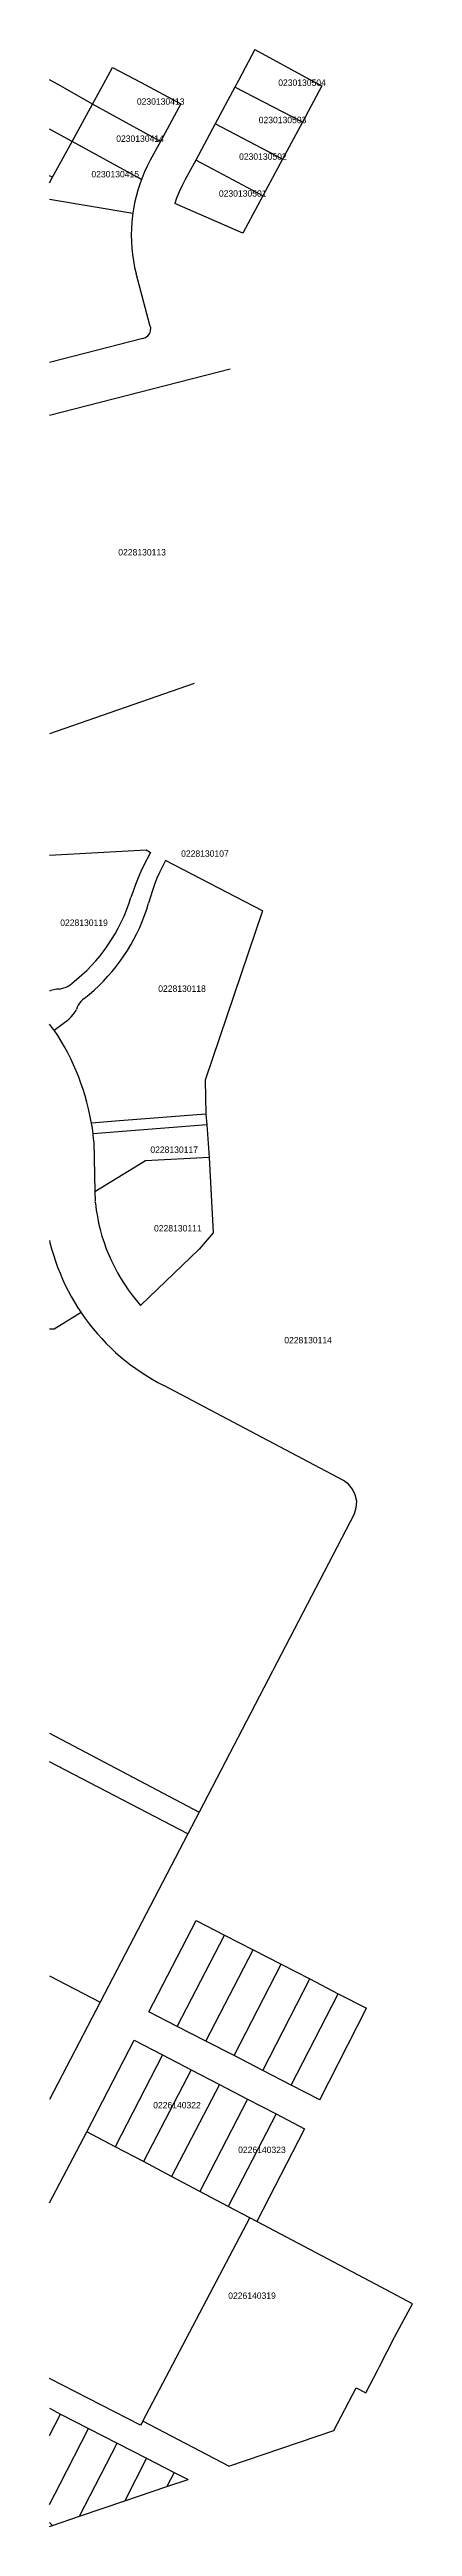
# Model space of a CAD drawing. Header units: inches. Extents: x 3124125 to 3124692, y 10090515 to 10094383.
import ezdxf

# ---------------------------------------------------------------- set-up
doc = ezdxf.new("R2010")
doc.units = ezdxf.units.IN
doc.header["$MEASUREMENT"] = 0
doc.layers.add('labels', color=10, linetype='Continuous')
doc.layers.add('parcels', color=10, linetype='Continuous')

msp = doc.modelspace()

# ---------------------------------------------------------------- linework, layer by layer
at = {"layer": 'parcels', "color": 7}
for p, q in [((3124445.916667, 10094383.166667), (3124420.166667, 10094335)), ((3124445.916667, 10094383.166667), (3124529.583333, 10094337.583333)), ((3124209.833333, 10094330.083333), (3124223.666667, 10094355.333333)), ((3124223.666667, 10094355.333333), (3124268.25, 10094331.5)), ((3124138.416667, 10094328.416667), (3124125, 10094335.75)), ((3124149.416667, 10094322.416667), (3124138.416667, 10094328.416667)), ((3124192.416667, 10094298.083333), (3124149.416667, 10094322.416667)), ((3124192.416667, 10094298.083333), (3124209.833333, 10094330.083333)), ((3124268.25, 10094331.5), (3124330.416667, 10094298.166667)), ((3124414.416667, 10094324.333333), (3124383.75, 10094267.083333)), ((3124420.166667, 10094335), (3124414.416667, 10094324.333333)), ((3124520.083333, 10094269.666667), (3124414.416667, 10094324.333333)), ((3124550.5, 10094326.25), (3124520.083333, 10094269.666667)), ((3124529.583333, 10094337.583333), (3124550.5, 10094326.25)), ((3124160.333333, 10094239.5), (3124192.416667, 10094298.083333)), ((3124298.333333, 10094239.333333), (3124192.416667, 10094298.083333)), ((3124330.416667, 10094298.166667), (3124298.333333, 10094239.333333)), ((3124383.75, 10094267.083333), (3124353.416667, 10094210.416667)), ((3124489.083333, 10094212.083333), (3124383.75, 10094267.083333)), ((3124520.083333, 10094269.666667), (3124489.083333, 10094212.083333)), ((3124160.333333, 10094239.5), (3124125, 10094258.833333)), ((3124129.75, 10094183.583333), (3124160.333333, 10094239.5)), ((3124268.75, 10094180.166667), (3124160.333333, 10094239.5)), ((3124298.333333, 10094239.333333), (3124282.416667, 10094210.166667)), ((3124129.75, 10094183.583333), (3124125, 10094186.083333)), ((3124353.416667, 10094210.416667), (3124337.166667, 10094180.166667)), ((3124380.166667, 10094196.25), (3124353.416667, 10094210.416667)), ((3124458.416667, 10094154.916667), (3124380.166667, 10094196.25)), ((3124489.083333, 10094212.083333), (3124458.416667, 10094154.916667)), ((3124125, 10094174.833333), (3124129.75, 10094183.583333)), ((3124125, 10094149.5), (3124255.25, 10094127.583333)), ((3124281.916667, 10093952.666667), (3124260.166667, 10094033.166667)), ((3124270.916667, 10093931.916667), (3124125, 10093894.333333)), ((3124125, 10093812.083333), (3124407.416667, 10093884.666667)), ((3124350.916667, 10093393.166667), (3124125, 10093314.25)), ((3124457.666667, 10093038.166667), (3124306.166667, 10093116.416667)), ((3124132.166667, 10092851.916667), (3124148.416667, 10092863.416667)), ((3124369.416667, 10092720.666667), (3124234.416667, 10092710.083333)), ((3124369.416667, 10092720.666667), (3124370.75, 10092704.083333)), ((3124234.416667, 10092710.083333), (3124190.5, 10092706.666667)), ((3124370.75, 10092704.083333), (3124193.083333, 10092689.666667)), ((3124194.416667, 10092677.916667), (3124195.916667, 10092599.416667)), ((3124370.75, 10092704.083333), (3124374.666667, 10092652.666667)), ((3124195.916667, 10092599.416667), (3124196.166667, 10092585.166667)), ((3124358.833333, 10092509.416667), (3124267.166667, 10092421.916667)), ((3124584.166667, 10092148.416667), (3124303.416667, 10092296.916667)), ((3124601.416667, 10092096.916667), (3124358.916667, 10091630.5)), ((3124125, 10091753.75), (3124358.916667, 10091630.5)), ((3124341.166667, 10091596.416667), (3124125, 10091709)), ((3124341.166667, 10091596.416667), (3124204.083333, 10091333.416667)), ((3124358.916667, 10091630.5), (3124341.166667, 10091596.416667)), ((3124324.666667, 10091295.833333), (3124398.416667, 10091438.5)), ((3124354.083333, 10091461.25), (3124398.416667, 10091438.5)), ((3124398.416667, 10091438.5), (3124443, 10091415.5)), ((3124369.416667, 10091272.833333), (3124443, 10091415.5)), ((3124443, 10091415.5), (3124487.083333, 10091392.75)), ((3124125, 10091375), (3124204.083333, 10091333.416667)), ((3124413.416667, 10091250.166667), (3124487.083333, 10091392.75)), ((3124458.083333, 10091227.166667), (3124531.666667, 10091369.833333)), ((3124487.083333, 10091392.75), (3124531.666667, 10091369.833333)), ((3124531.666667, 10091369.833333), (3124576.25, 10091346.833333)), ((3124204.083333, 10091333.416667), (3124125, 10091181.666667)), ((3124502.75, 10091204.166667), (3124576.25, 10091346.833333)), ((3124547.416667, 10091181.25), (3124620.333333, 10091324.166667)), ((3124576.25, 10091346.833333), (3124620.333333, 10091324.166667)), ((3124369.416667, 10091272.833333), (3124324.666667, 10091295.833333)), ((3124301.75, 10091251.166667), (3124227.583333, 10091107.916667)), ((3124301.75, 10091251.166667), (3124346.25, 10091228.083333)), ((3124413.416667, 10091250.166667), (3124369.416667, 10091272.833333)), ((3124458.083333, 10091227.166667), (3124413.416667, 10091250.166667)), ((3124346.25, 10091228.083333), (3124271.666667, 10091084.666667)), ((3124346.25, 10091228.083333), (3124390.666667, 10091205.083333)), ((3124502.75, 10091204.166667), (3124458.083333, 10091227.166667)), ((3124390.666667, 10091205.083333), (3124315.833333, 10091061.333333)), ((3124434.583333, 10091182.333333), (3124359.916667, 10091038)), ((3124390.666667, 10091205.083333), (3124434.583333, 10091182.333333)), ((3124434.583333, 10091182.333333), (3124479.083333, 10091159.166667)), ((3124547.416667, 10091181.25), (3124502.75, 10091204.166667)), ((3124125, 10091020.083333), (3124183.333333, 10091131.25)), ((3124227.583333, 10091107.916667), (3124183.333333, 10091131.25)), ((3124479.083333, 10091159.166667), (3124404.083333, 10091014.75)), ((3124523.583333, 10091136.083333), (3124448.833333, 10090991.166667)), ((3124479.083333, 10091159.166667), (3124523.583333, 10091136.083333)), ((3124271.666667, 10091084.666667), (3124227.583333, 10091107.916667)), ((3124315.833333, 10091061.333333), (3124271.666667, 10091084.666667)), ((3124359.916667, 10091038), (3124315.833333, 10091061.333333)), ((3124404.083333, 10091014.75), (3124359.916667, 10091038)), ((3124437.916667, 10090996.916667), (3124404.083333, 10091014.75)), ((3124270.666667, 10090679.166667), (3124437.916667, 10090996.916667)), ((3124448.833333, 10090991.166667), (3124437.916667, 10090996.916667)), ((3124634.166667, 10090893.333333), (3124448.833333, 10090991.166667)), ((3124692.166667, 10090862.666667), (3124634.166667, 10090893.333333)), ((3124664.666667, 10090811.416667), (3124692.166667, 10090862.666667)), ((3124640.583333, 10090764.833333), (3124664.666667, 10090811.416667)), ((3124267.333333, 10090672.833333), (3124125, 10090745.916667)), ((3124619.166667, 10090723.416667), (3124637.416667, 10090758.583333)), ((3124637.416667, 10090758.583333), (3124640.583333, 10090764.833333)), ((3124125, 10090699.416667), (3124142.416667, 10090690.416667)), ((3124125, 10090656.75), (3124142.416667, 10090690.416667)), ((3124141.416667, 10090581.666667), (3124185.916667, 10090668)), ((3124142.416667, 10090690.416667), (3124185.916667, 10090668)), ((3124185.916667, 10090668), (3124230.916667, 10090644.833333)), ((3124270.666667, 10090679.166667), (3124267.333333, 10090672.833333)), ((3124405.166667, 10090609.166667), (3124270.666667, 10090679.166667)), ((3124405.166667, 10090609.166667), (3124569.166667, 10090664.666667)), ((3124172, 10090530.75), (3124230.916667, 10090644.833333)), ((3124230.916667, 10090644.833333), (3124276.666667, 10090621.416667)), ((3124276.666667, 10090621.416667), (3124242.666667, 10090554.666667)), ((3124276.666667, 10090621.416667), (3124319.833333, 10090599.25)), ((3124319.833333, 10090599.25), (3124308.5, 10090577)), ((3124308.5, 10090577), (3124341.5, 10090588.166667)), ((3124319.833333, 10090599.25), (3124341.5, 10090588.166667)), ((3124125, 10090548.916667), (3124141.416667, 10090581.666667)), ((3124172, 10090530.75), (3124242.666667, 10090554.666667)), ((3124242.666667, 10090554.666667), (3124308.5, 10090577)), ((3124129.833333, 10090516.5), (3124125, 10090520.916667)), ((3124125, 10090514.833333), (3124129.833333, 10090516.5)), ((3124129.833333, 10090516.5), (3124172, 10090530.75))]:
    msp.add_line(p, q, dxfattribs=at)
for points in [[(3124282.416667, 10094210.166667), (3124277.75, 10094201.166667), (3124273.5, 10094191.916667), (3124269.583333, 10094182.583333), (3124268.75, 10094180.166667)], [(3124268.75, 10094180.166667), (3124266.083333, 10094173.083333), (3124263, 10094163.416667), (3124260.333333, 10094153.583333), (3124258, 10094143.75), (3124256.166667, 10094133.75), (3124255.25, 10094127.583333)], [(3124337.166667, 10094180.166667), (3124332.083333, 10094170.75), (3124327.583333, 10094161.083333), (3124323.666667, 10094151.083333), (3124320.916667, 10094142.583333)], [(3124458.416667, 10094154.916667), (3124426.916667, 10094096.416667), (3124320.916667, 10094142.583333)], [(3124255.25, 10094127.583333), (3124254.666667, 10094123.75), (3124253.583333, 10094113.666667), (3124253, 10094103.5), (3124252.75, 10094093.416667), (3124252.916667, 10094083.25), (3124253.583333, 10094073.166667), (3124254.583333, 10094063.083333), (3124256, 10094053), (3124257.916667, 10094043), (3124260.166667, 10094033.166667)], [(3124270.916667, 10093931.916667), (3124275.166667, 10093933.333333), (3124278.833333, 10093936), (3124281.5, 10093939.583333), (3124283, 10093943.833333), (3124283.166667, 10093948.333333), (3124281.916667, 10093952.666667)], [(3124125, 10093125.166667), (3124275.916667, 10093133.166667), (3124282.666667, 10093128.916667)], [(3124282.666667, 10093128.916667), (3124277.5, 10093119.25), (3124272.583333, 10093109.416667), (3124267.916667, 10093099.5), (3124263.583333, 10093089.5), (3124259.5, 10093079.333333), (3124255.666667, 10093069), (3124252.166667, 10093058.666667)], [(3124306.166667, 10093116.416667), (3124301.416667, 10093107.416667), (3124296.916667, 10093098.166667), (3124292.833333, 10093088.833333), (3124289.083333, 10093079.333333), (3124285.666667, 10093069.75), (3124282.583333, 10093060), (3124279.916667, 10093050.166667)], [(3124159.916667, 10092924.666667), (3124167.916667, 10092931.166667), (3124175.666667, 10092938), (3124183.166667, 10092945.083333), (3124190.416667, 10092952.416667), (3124197.333333, 10092960.083333), (3124204, 10092968), (3124210.333333, 10092976.166667), (3124216.333333, 10092984.583333), (3124222.083333, 10092993.166667), (3124227.416667, 10093002), (3124232.416667, 10093011), (3124237.083333, 10093020.25), (3124241.416667, 10093029.583333), (3124245.333333, 10093039.166667), (3124248.916667, 10093048.833333), (3124252.166667, 10093058.666667)], [(3124179.166667, 10092901.166667), (3124187.083333, 10092907.583333), (3124194.75, 10092914.25), (3124202.166667, 10092921.166667), (3124209.333333, 10092928.333333), (3124216.25, 10092935.75), (3124222.916667, 10092943.416667), (3124229.25, 10092951.333333), (3124235.416667, 10092959.416667), (3124241.25, 10092967.75), (3124246.75, 10092976.25), (3124252, 10092985), (3124257, 10092993.833333), (3124261.583333, 10093002.833333), (3124265.916667, 10093012.083333), (3124269.916667, 10093021.416667), (3124273.583333, 10093030.833333), (3124276.916667, 10093040.416667), (3124279.916667, 10093050.166667)], [(3124457.666667, 10093038.166667), (3124368, 10092773.5), (3124369.416667, 10092720.666667)], [(3124140.666667, 10092915.916667), (3124136.083333, 10092915.5), (3124131.583333, 10092914.583333), (3124127.083333, 10092913.416667), (3124125, 10092912.583333)], [(3124140.666667, 10092915.916667), (3124144.166667, 10092916.583333), (3124147.583333, 10092917.583333), (3124150.916667, 10092918.916667), (3124154.083333, 10092920.5), (3124157.083333, 10092922.5), (3124159.916667, 10092924.666667)], [(3124148.416667, 10092863.416667), (3124152.25, 10092866.166667), (3124155.833333, 10092869.25), (3124159.083333, 10092872.583333), (3124162.083333, 10092876.25), (3124164.833333, 10092880.083333), (3124167.166667, 10092884.166667)], [(3124179.166667, 10092901.166667), (3124176.5, 10092898.916667), (3124174.083333, 10092896.333333), (3124171.833333, 10092893.583333), (3124170, 10092890.583333), (3124168.416667, 10092887.416667), (3124167.166667, 10092884.166667)], [(3124132.166667, 10092851.916667), (3124129.083333, 10092855.25), (3124126.833333, 10092858.583333), (3124125, 10092861.25)], [(3124190.5, 10092706.666667), (3124190.166667, 10092708.75), (3124188.25, 10092718.916667), (3124186, 10092729), (3124183.416667, 10092739.083333), (3124180.583333, 10092749.083333), (3124177.5, 10092759), (3124174.166667, 10092768.833333), (3124170.583333, 10092778.5), (3124166.666667, 10092788.166667), (3124162.5, 10092797.666667), (3124158.083333, 10092807), (3124153.416667, 10092816.25), (3124148.5, 10092825.416667), (3124143.25, 10092834.416667), (3124137.833333, 10092843.25), (3124132.166667, 10092851.916667)], [(3124193.083333, 10092689.666667), (3124191.916667, 10092698.5), (3124190.5, 10092706.666667)], [(3124194.416667, 10092677.916667), (3124193.333333, 10092688.25), (3124193.083333, 10092689.666667)], [(3124374.666667, 10092652.666667), (3124274.916667, 10092647.416667), (3124195.916667, 10092599.416667)], [(3124374.666667, 10092652.666667), (3124380.75, 10092534.916667), (3124358.833333, 10092509.416667)], [(3124196.166667, 10092585.166667), (3124195.916667, 10092583.916667), (3124196.083333, 10092582.666667), (3124196.666667, 10092581.5)], [(3124196.666667, 10092581.5), (3124198, 10092570.75), (3124199.75, 10092560.5), (3124201.75, 10092550.25), (3124204.25, 10092540.166667), (3124207, 10092530.166667), (3124210.166667, 10092520.25), (3124213.666667, 10092510.416667), (3124217.583333, 10092500.833333), (3124221.75, 10092491.25), (3124226.333333, 10092481.916667), (3124231.25, 10092472.75), (3124236.416667, 10092463.75), (3124242, 10092454.916667), (3124247.833333, 10092446.333333), (3124254, 10092438), (3124260.416667, 10092429.833333), (3124267.166667, 10092421.916667)], [(3124125, 10092523.083333), (3124125.666667, 10092520.25), (3124128.25, 10092510.416667), (3124131.083333, 10092500.666667), (3124134.25, 10092491.083333), (3124137.666667, 10092481.5), (3124141.416667, 10092472.083333), (3124145.416667, 10092462.75), (3124149.666667, 10092453.5), (3124154.25, 10092444.416667), (3124159, 10092435.5), (3124164.083333, 10092426.666667), (3124169.416667, 10092418.083333), (3124174.25, 10092410.75)], [(3124174.25, 10092410.75), (3124132.166667, 10092384.916667), (3124125, 10092384.5)], [(3124174.25, 10092410.75), (3124175.083333, 10092409.583333), (3124180.916667, 10092401.25), (3124187, 10092393.166667), (3124193.333333, 10092385.166667), (3124199.833333, 10092377.416667), (3124206.666667, 10092369.916667), (3124213.666667, 10092362.5), (3124220.833333, 10092355.416667), (3124228.333333, 10092348.5), (3124235.916667, 10092341.75), (3124243.75, 10092335.333333), (3124251.75, 10092329.083333), (3124260, 10092323.083333), (3124268.333333, 10092317.333333), (3124276.916667, 10092311.833333), (3124285.583333, 10092306.583333), (3124294.416667, 10092301.583333), (3124303.416667, 10092296.916667)], [(3124601.416667, 10092096.916667), (3124604.25, 10092106.416667), (3124605.333333, 10092116.333333), (3124602.75, 10092126), (3124598.5, 10092134.916667), (3124592.166667, 10092142.583333), (3124584.166667, 10092148.416667)], [(3124324.666667, 10091295.833333), (3124280.083333, 10091318.75), (3124354.083333, 10091461.25)], [(3124183.333333, 10091131.25), (3124257.166667, 10091274.25), (3124301.75, 10091251.166667)], [(3124569.166667, 10090664.666667), (3124603.916667, 10090731.416667), (3124619.166667, 10090723.416667)]]:
    msp.add_lwpolyline(points, dxfattribs=at)

# ---------------------------------------------------------------- texts
at = {"layer": 'labels', "color": 7}
for s, p in [('0230130413', (3124261.5, 10094297)), ('0230130504', (3124482.416667, 10094326.416667)), ('0230130503', (3124451.916667, 10094268.166667)), ('0230130414', (3124229.25, 10094239)), ('0230130415', (3124190.5, 10094183.5)), ('0230130502', (3124421.25, 10094211)), ('0230130501', (3124389.666667, 10094153.416667)), ('0228130113', (3124232.5, 10093593)), ('0228130107', (3124330.666667, 10093122.416667)), ('0228130119', (3124141.75, 10093014.5)), ('0228130118', (3124294.916667, 10092911.5)), ('0228130117', (3124282.583333, 10092660)), ('0228130111', (3124288.333333, 10092537.25)), ('0228130114', (3124491.833333, 10092362.583333)), ('0226140322', (3124287, 10091167.833333)), ('0226140323', (3124419.75, 10091098.083333)), ('0226140319', (3124404.25, 10090870.25))]:
    msp.add_text(s, height=10, dxfattribs=at).set_placement(p)

doc.saveas('drawing.dxf')
